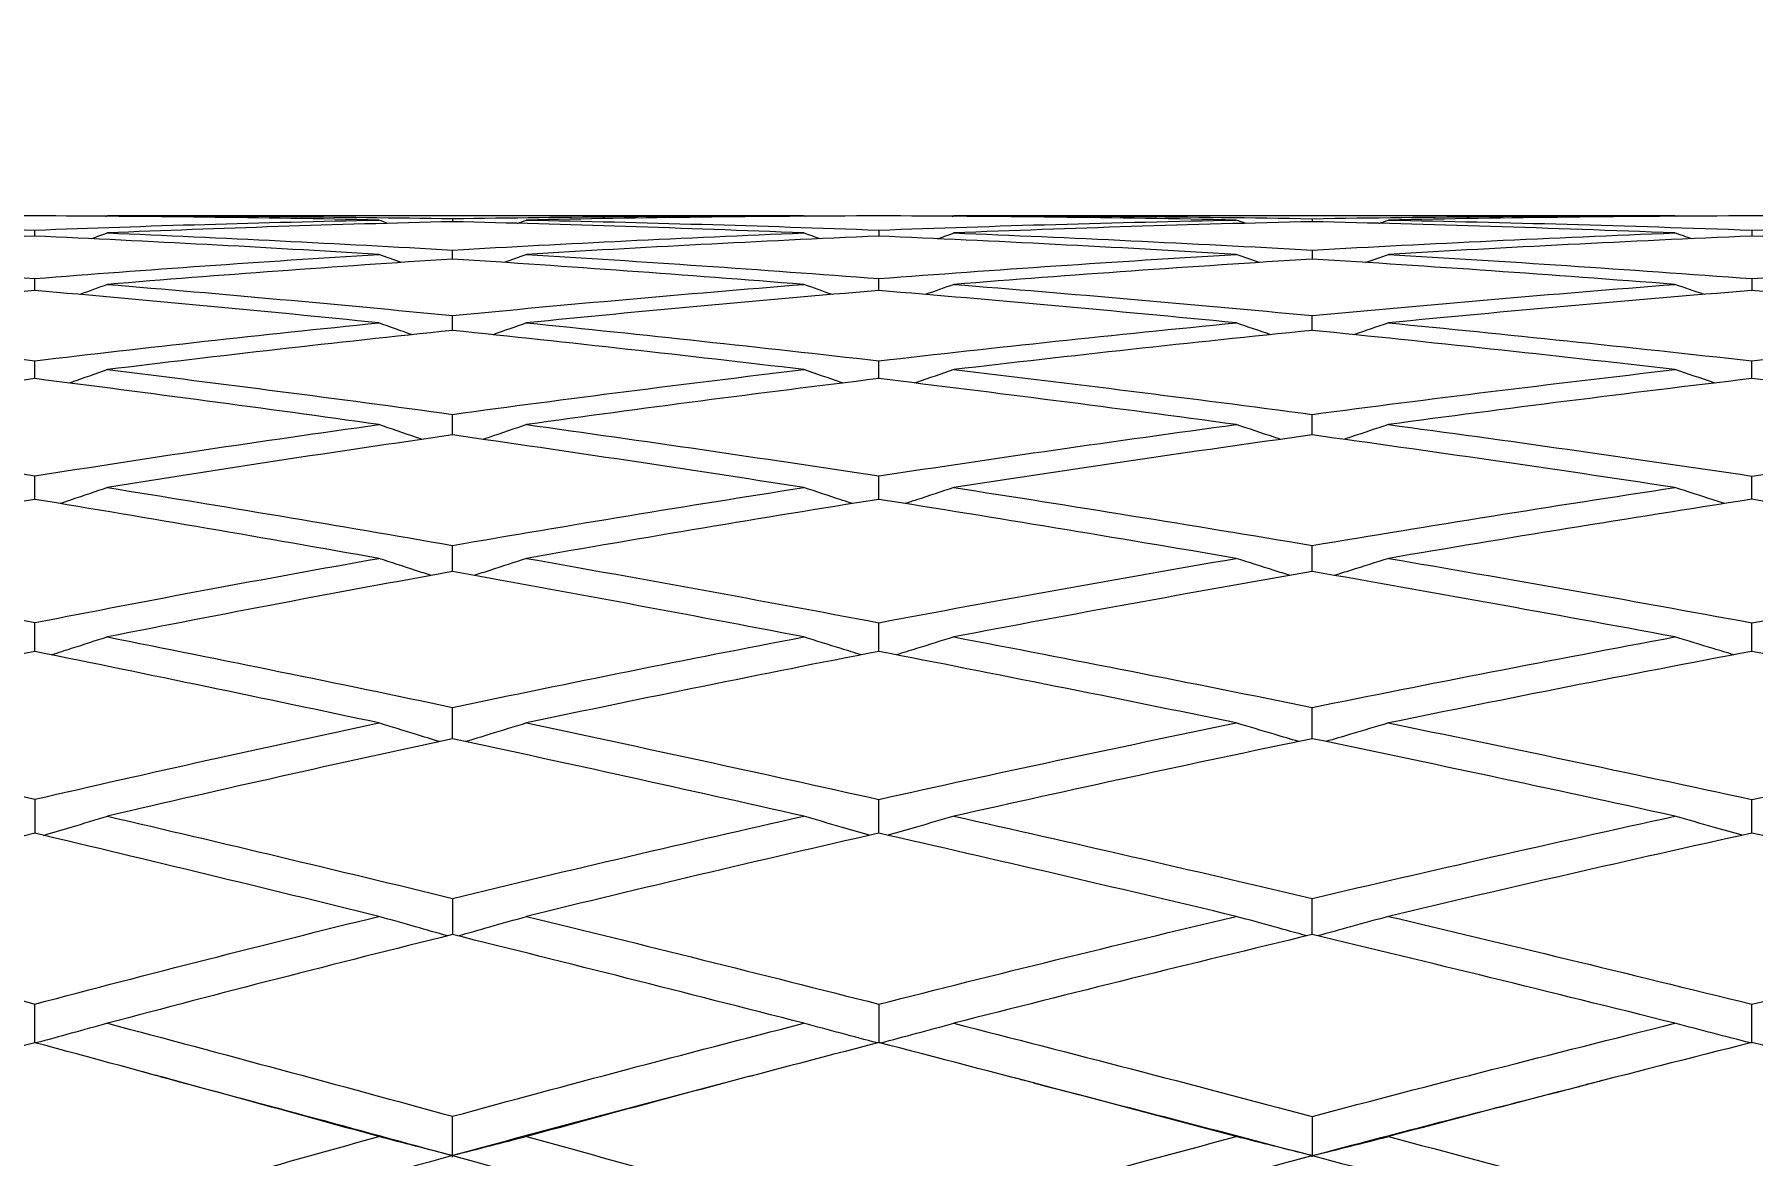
# Model space of a CAD drawing. Extents: x 6453 to 7582, y 0 to 827.
# Drawn here: x 6616.67 to 6626.24, y 229.53 to 235.77 of the extents above; entities that cross this region are included whole.
import ezdxf

# ---------------------------------------------------------------- set-up
doc = ezdxf.new("R2010")
doc.units = 0
doc.header["$LTSCALE"] = 30
doc.header["$MEASUREMENT"] = 0
doc.header["$PDMODE"] = 3
doc.header["$PDSIZE"] = -10
doc.layers.get('0').update_dxf_attribs({"linetype": 'CONTINUOUS'})
doc.layers.get('DEFPOINTS').update_dxf_attribs({"linetype": 'CONTINUOUS'})
doc.layers.add('1', color=7, linetype='CONTINUOUS')
doc.styles.add('Daelim Dimension', font='')
doc.styles.get('Daelim Dimension').set_extended_font_data('나눔고딕')
doc.dimstyles.new('DEFAULT', dxfattribs={"dimscale": 2, "dimtxt": 2, "dimasz": 2, "dimexe": 0, "dimexo": 2, "dimgap": 1, "dimtad": 1, "dimdec": 1, "dimzin": 9, "dimdsep": 46, "dimtxsty": 'Daelim Dimension', "dimcen": 0.5, "dimclrd": 252, "dimclre": 252, "dimclrt": 3, "dimadec": 1, "dimazin": 0, "dimtfac": 1, "dimtdec": 1, "dimtix": 1, "dimtmove": 0, "dimatfit": 3, "dimfxl": 1, "dimtolj": 1, "dimtzin": 1, "dimlwd": 9, "dimlwe": 9, "dimarcsym": 0})

# ---------------------------------------------------------------- blocks, each defined once
blk = doc.blocks.new('*D49')
at = {"color": 5, "lineweight": 9, "ltscale": 0.5, "transparency": 16777216}
for p, q in [((6677.3328, 220.0669), (6628.5483, 268.0055)), ((6604.9219, 241.1087), (6627.1712, 263.7506)), ((6649.4763, 191.7188), (6600.6918, 239.6574))]:
    blk.add_line(p, q, dxfattribs=at)
at = {"color": 5, "ltscale": 0.5, "transparency": 16777216}
for points in [[(6626.6957, 264.2179), (6627.6467, 263.2834), (6629.9748, 266.6037)], [(6604.4464, 241.5759), (6605.3974, 240.6414), (6602.1183, 238.2556)]]:
    blk.add_solid(points, dxfattribs=at)
at = {"layer": 'DEFPOINTS', "color": 0, "ltscale": 0.5, "transparency": 16777216}
for p in [(6629.9748, 266.6037), (6680.1858, 217.2633), (6652.3293, 188.9152)]:
    blk.add_point(p, dxfattribs=at)
at = {"color": 7, "ltscale": 0.5, "transparency": 16777216, "insert": (6610.7629, 257.6217), "char_height": 10, "attachment_point": 5, "rotation": 45.50109, "style": 'Daelim Dimension'}
blk.add_mtext('\\A1;40', dxfattribs=at)

msp = doc.modelspace()

# ---------------------------------------------------------------- linework, layer by layer
at = {"layer": '1', "color": 7, "linetype": 'Continuous', "lineweight": 18}
for p, q in [((6620.9553, 234.7633), (6617.0789, 234.7633)), ((6625.806, 234.7633), (6621.7917, 234.7633))]:
    msp.add_line(p, q, dxfattribs=at)
for points, degree in [([(6616.6745, 234.7625), (6616.3615, 234.7614), (6615.7358, 234.7564), (6615.1108, 234.7459), (6614.7985, 234.7393)], 3), ([(6614.7985, 234.7393), (6615.1121, 234.7326), (6615.7384, 234.7166), (6616.3628, 234.6953), (6616.6745, 234.6835)], 3), ([(6618.5892, 234.7393), (6618.2603, 234.746), (6617.6122, 234.7565), (6616.9838, 234.7614), (6616.6745, 234.7625)], 3), ([(6616.6745, 234.6835), (6616.9862, 234.6953), (6617.6171, 234.7166), (6618.2627, 234.7326), (6618.5892, 234.7393)], 3), ([(6616.6745, 234.6499), (6616.6745, 234.6611), (6616.6745, 234.6723), (6616.6745, 234.6835)], 3), ([(6617.0692, 234.7596), (6617.0724, 234.7608), (6617.0757, 234.7621), (6617.0789, 234.7633)], 3), ([(6617.0789, 234.7633), (6617.3999, 234.7633), (6618.041, 234.7605), (6618.6807, 234.7523), (6619.0002, 234.747)], 3), ([(6619.0002, 234.7302), (6618.6723, 234.7223), (6618.0242, 234.7039), (6617.3915, 234.6804), (6617.0789, 234.6674)], 3), ([(6618.6422, 234.7198), (6618.6245, 234.7263), (6618.6069, 234.7328), (6618.5892, 234.7393)], 3), ([(6619.0002, 234.747), (6619.3196, 234.7523), (6619.9648, 234.7605), (6620.623, 234.7633), (6620.9553, 234.7633)], 3), ([(6619.0002, 234.747), (6619.0002, 234.7414), (6619.0002, 234.7358), (6619.0002, 234.7302)], 3), ([(6620.9553, 234.6674), (6620.6199, 234.6809), (6619.9586, 234.7047), (6619.3165, 234.7226), (6619.0002, 234.7302)], 3), ([(6619.3602, 234.7202), (6619.3775, 234.7266), (6619.3949, 234.7329), (6619.4122, 234.7393)], 3), ([(6621.373, 234.7625), (6621.0395, 234.7614), (6620.3792, 234.7563), (6619.7323, 234.7458), (6619.4122, 234.7393)], 3), ([(6619.4122, 234.7393), (6619.7364, 234.7327), (6620.3873, 234.7168), (6621.0436, 234.6955), (6621.373, 234.6834)], 3), ([(6620.9665, 234.7592), (6620.9627, 234.7606), (6620.959, 234.7619), (6620.9553, 234.7633)], 3), ([(6623.3631, 234.7393), (6623.025, 234.746), (6622.3553, 234.7565), (6621.6983, 234.7614), (6621.373, 234.7625)], 3), ([(6621.373, 234.6834), (6621.6985, 234.6953), (6622.3556, 234.7166), (6623.0252, 234.7326), (6623.3631, 234.7393)], 3), ([(6621.373, 234.6834), (6621.373, 234.6723), (6621.373, 234.6611), (6621.373, 234.65)], 3), ([(6621.7816, 234.7596), (6621.785, 234.7609), (6621.7883, 234.7621), (6621.7917, 234.7633)], 3), ([(6621.7917, 234.7633), (6622.1175, 234.7633), (6622.7759, 234.7606), (6623.4475, 234.7525), (6623.7865, 234.7469)], 3), ([(6623.7865, 234.7302), (6623.4479, 234.7224), (6622.7767, 234.704), (6622.1179, 234.6804), (6621.7917, 234.6674)], 3), ([(6623.4174, 234.7199), (6623.3993, 234.7263), (6623.3812, 234.7328), (6623.3631, 234.7393)], 3), ([(6623.7865, 234.7469), (6624.117, 234.7523), (6624.7841, 234.7605), (6625.4633, 234.7633), (6625.806, 234.7633)], 3), ([(6623.7865, 234.7469), (6623.7865, 234.7414), (6623.7865, 234.7358), (6623.7865, 234.7302)], 3), ([(6625.806, 234.6674), (6625.4587, 234.6809), (6624.7749, 234.7048), (6624.1124, 234.7227), (6623.7865, 234.7302)], 3), ([(6624.1574, 234.7203), (6624.1752, 234.7266), (6624.193, 234.733), (6624.2108, 234.7393)], 3), ([(6626.2342, 234.7626), (6625.8906, 234.7614), (6625.2097, 234.7563), (6624.5416, 234.7458), (6624.2108, 234.7393)], 3), ([(6624.2108, 234.7393), (6624.5373, 234.7329), (6625.2011, 234.7173), (6625.8863, 234.6957), (6626.2342, 234.6834)], 3), ([(6625.8174, 234.7592), (6625.8136, 234.7606), (6625.8098, 234.7619), (6625.806, 234.7633)], 3), ([(6628.2772, 234.7393), (6627.9237, 234.7461), (6627.2297, 234.7566), (6626.5617, 234.7614), (6626.2342, 234.7626)], 3), ([(6626.2342, 234.6834), (6626.5696, 234.6953), (6627.2456, 234.7166), (6627.9317, 234.7326), (6628.2772, 234.7393)], 3), ([(6626.2342, 234.6834), (6626.2342, 234.6723), (6626.2342, 234.6611), (6626.2342, 234.65)], 3), ([(6616.6745, 234.6499), (6616.3548, 234.6354), (6615.7224, 234.6038), (6615.1041, 234.5673), (6614.7985, 234.5478)], 3), ([(6618.5892, 234.5478), (6618.2699, 234.5674), (6617.6314, 234.6039), (6616.9934, 234.6354), (6616.6745, 234.6499)], 3), ([(6617.0789, 234.6674), (6617.0493, 234.6564), (6617.0197, 234.6454), (6616.99, 234.6344)], 3), ([(6617.0789, 234.6674), (6617.3999, 234.6541), (6618.0411, 234.6248), (6618.6808, 234.5906), (6619.0002, 234.5722)], 3), ([(6619.0002, 234.5722), (6619.3188, 234.5905), (6619.9632, 234.6247), (6620.6222, 234.6541), (6620.9553, 234.6674)], 3), ([(6621.373, 234.65), (6621.039, 234.6354), (6620.3783, 234.6038), (6619.7318, 234.5673), (6619.4122, 234.5478)], 3), ([(6621.0475, 234.6341), (6621.0167, 234.6452), (6620.986, 234.6563), (6620.9553, 234.6674)], 3), ([(6623.3631, 234.5478), (6623.0223, 234.568), (6622.3499, 234.605), (6621.6956, 234.6359), (6621.373, 234.65)], 3), ([(6621.7002, 234.6346), (6621.7307, 234.6455), (6621.7612, 234.6564), (6621.7917, 234.6674)], 3), ([(6621.7917, 234.6674), (6622.1161, 234.6545), (6622.773, 234.6257), (6623.446, 234.591), (6623.7865, 234.5721)], 3), ([(6623.7865, 234.5721), (6624.1169, 234.5904), (6624.7838, 234.6247), (6625.4632, 234.6541), (6625.806, 234.6674)], 3), ([(6626.2342, 234.65), (6625.8901, 234.6355), (6625.2087, 234.6038), (6624.5411, 234.5673), (6624.2108, 234.5478)], 3), ([(6625.9002, 234.6343), (6625.8688, 234.6453), (6625.8373, 234.6564), (6625.806, 234.6674)], 3), ([(6628.2772, 234.5478), (6627.9236, 234.5682), (6627.2294, 234.6055), (6626.5616, 234.6362), (6626.2342, 234.65)], 3), ([(6614.7985, 234.5478), (6615.112, 234.5279), (6615.7382, 234.4855), (6616.3627, 234.4383), (6616.6745, 234.4136)], 3), ([(6616.6745, 234.4136), (6616.9857, 234.4382), (6617.616, 234.4853), (6618.2622, 234.5278), (6618.5892, 234.5478)], 3), ([(6619.0002, 234.522), (6618.6717, 234.5008), (6618.0231, 234.456), (6617.3909, 234.4066), (6617.0789, 234.3809)], 3), ([(6618.7149, 234.5021), (6618.6729, 234.5173), (6618.631, 234.5326), (6618.5892, 234.5478)], 3), ([(6619.0002, 234.522), (6619.0002, 234.5387), (6619.0002, 234.5555), (6619.0002, 234.5722)], 3), ([(6620.9553, 234.3809), (6620.6259, 234.4071), (6619.9706, 234.4569), (6619.3225, 234.5012), (6619.0002, 234.522)], 3), ([(6619.4122, 234.5478), (6619.3705, 234.5327), (6619.3287, 234.5176), (6619.2869, 234.5024)], 3), ([(6619.4122, 234.5478), (6619.7364, 234.5281), (6620.3873, 234.486), (6621.0436, 234.4385), (6621.373, 234.4134)], 3), ([(6621.373, 234.4134), (6621.6985, 234.4382), (6622.3556, 234.4854), (6623.0252, 234.5279), (6623.3631, 234.5478)], 3), ([(6623.7865, 234.5221), (6623.4479, 234.501), (6622.7767, 234.4563), (6622.1179, 234.4068), (6621.7917, 234.3809)], 3), ([(6623.4921, 234.5023), (6623.449, 234.5175), (6623.406, 234.5326), (6623.3631, 234.5478)], 3), ([(6623.7865, 234.5721), (6623.7865, 234.5554), (6623.7865, 234.5388), (6623.7865, 234.5221)], 3), ([(6625.806, 234.3809), (6625.4611, 234.4076), (6624.7797, 234.4578), (6624.1148, 234.5017), (6623.7865, 234.5221)], 3), ([(6624.0823, 234.5027), (6624.1252, 234.5177), (6624.168, 234.5327), (6624.2108, 234.5478)], 3), ([(6624.2108, 234.5478), (6624.5361, 234.5287), (6625.1988, 234.4873), (6625.8851, 234.4392), (6626.2342, 234.4133)], 3), ([(6626.2342, 234.4133), (6626.5689, 234.4381), (6627.2441, 234.4854), (6627.9309, 234.5278), (6628.2772, 234.5478)], 3), ([(6616.6745, 234.3467), (6616.6745, 234.369), (6616.6745, 234.3913), (6616.6745, 234.4136)], 3), ([(6621.373, 234.3469), (6621.373, 234.3691), (6621.373, 234.3912), (6621.373, 234.4134)], 3), ([(6626.2342, 234.4133), (6626.2342, 234.3912), (6626.2342, 234.3691), (6626.2342, 234.347)], 3), ([(6616.6745, 234.3467), (6616.3542, 234.319), (6615.7212, 234.2613), (6615.1035, 234.1991), (6614.7985, 234.167)], 3), ([(6618.5892, 234.167), (6618.2709, 234.1992), (6617.6335, 234.2614), (6616.9944, 234.3191), (6616.6745, 234.3467)], 3), ([(6617.0789, 234.3809), (6617.0273, 234.362), (6616.9756, 234.3431), (6616.9238, 234.3243)], 3), ([(6617.0789, 234.3809), (6617.3997, 234.3544), (6618.0408, 234.299), (6618.6806, 234.2389), (6619.0002, 234.2078)], 3), ([(6619.0002, 234.2078), (6619.3182, 234.2388), (6619.9621, 234.2987), (6620.6216, 234.3542), (6620.9553, 234.3809)], 3), ([(6621.373, 234.3469), (6621.0386, 234.3191), (6620.3774, 234.2613), (6619.7314, 234.1991), (6619.4122, 234.167)], 3), ([(6621.1154, 234.3242), (6621.0619, 234.343), (6621.0085, 234.3619), (6620.9553, 234.3809)], 3), ([(6623.3631, 234.167), (6623.0227, 234.2002), (6622.3507, 234.2634), (6621.696, 234.3201), (6621.373, 234.3469)], 3), ([(6621.7917, 234.3809), (6621.7385, 234.362), (6621.6852, 234.3432), (6621.6318, 234.3245)], 3), ([(6621.7917, 234.3809), (6622.1162, 234.3551), (6622.7731, 234.3006), (6623.4461, 234.2397), (6623.7865, 234.2076)], 3), ([(6623.7865, 234.2076), (6624.1141, 234.2385), (6624.7782, 234.2983), (6625.4604, 234.3541), (6625.806, 234.3809)], 3), ([(6626.2342, 234.347), (6625.8877, 234.319), (6625.204, 234.261), (6624.5387, 234.1989), (6624.2108, 234.167)], 3), ([(6625.9696, 234.3244), (6625.9149, 234.3432), (6625.8604, 234.362), (6625.806, 234.3809)], 3), ([(6628.2772, 234.167), (6627.9296, 234.2002), (6627.2415, 234.2633), (6626.5676, 234.3201), (6626.2342, 234.347)], 3), ([(6619.0002, 234.1248), (6619.0002, 234.1524), (6619.0002, 234.1801), (6619.0002, 234.2078)], 3), ([(6623.7865, 234.1249), (6623.7865, 234.1525), (6623.7865, 234.1801), (6623.7865, 234.2076)], 3), ([(6614.7985, 234.167), (6615.112, 234.134), (6615.7381, 234.0657), (6616.3627, 233.9931), (6616.6745, 233.9558)], 3), ([(6616.6745, 233.9558), (6616.985, 233.9929), (6617.6145, 234.0653), (6618.2614, 234.1338), (6618.5892, 234.167)], 3), ([(6619.0002, 234.1248), (6618.6706, 234.0903), (6618.0208, 234.0195), (6617.3898, 233.9449), (6617.0789, 233.9068)], 3), ([(6618.777, 234.1003), (6618.7142, 234.1225), (6618.6516, 234.1447), (6618.5892, 234.167)], 3), ([(6620.9553, 233.9068), (6620.6279, 233.9456), (6619.9746, 234.0208), (6619.3245, 234.0909), (6619.0002, 234.1248)], 3), ([(6619.4122, 234.167), (6619.3498, 234.1448), (6619.2872, 234.1227), (6619.2244, 234.1006)], 3), ([(6619.4122, 234.167), (6619.7363, 234.1344), (6620.3873, 234.0665), (6621.0435, 233.9934), (6621.373, 233.9555)], 3), ([(6621.373, 233.9555), (6621.6969, 233.9927), (6622.3525, 234.0653), (6623.0237, 234.1338), (6623.3631, 234.167)], 3), ([(6623.7865, 234.1249), (6623.4456, 234.0906), (6622.7723, 234.0197), (6622.1157, 233.945), (6621.7917, 233.9068)], 3), ([(6623.5559, 234.1006), (6623.4914, 234.1226), (6623.4272, 234.1448), (6623.3631, 234.167)], 3), ([(6625.806, 233.9068), (6625.4583, 233.9468), (6624.7739, 234.0231), (6624.112, 234.0921), (6623.7865, 234.1249)], 3), ([(6624.2108, 234.167), (6624.1467, 234.1449), (6624.0825, 234.1228), (6624.0181, 234.1008)], 3), ([(6624.2108, 234.167), (6624.5367, 234.1353), (6625.1998, 234.0684), (6625.8856, 233.9943), (6626.2342, 233.9554)], 3), ([(6626.2342, 233.9554), (6626.5639, 233.9922), (6627.2341, 234.0645), (6627.9259, 234.1334), (6628.2772, 234.167)], 3), ([(6616.6745, 233.8564), (6616.3542, 233.8158), (6615.7213, 233.7326), (6615.1036, 233.6454), (6614.7985, 233.6009)], 3), ([(6618.5892, 233.6009), (6618.2709, 233.6456), (6617.6334, 233.7328), (6616.9944, 233.8159), (6616.6745, 233.8564)], 3), ([(6617.0789, 233.9068), (6617.3997, 233.8674), (6618.0408, 233.7865), (6618.6806, 233.7013), (6619.0002, 233.6577)], 3), ([(6619.0002, 233.6577), (6619.3183, 233.7011), (6619.9622, 233.7861), (6620.6217, 233.8672), (6620.9553, 233.9068)], 3), ([(6621.373, 233.8566), (6621.0385, 233.8159), (6620.3772, 233.7325), (6619.7313, 233.6454), (6619.4122, 233.6009)], 3), ([(6623.3631, 233.6009), (6623.0256, 233.6466), (6622.3565, 233.7348), (6621.6989, 233.817), (6621.373, 233.8566)], 3), ([(6621.7917, 233.9068), (6622.1165, 233.8685), (6622.7738, 233.7887), (6623.4464, 233.7023), (6623.7865, 233.6575)], 3), ([(6623.7865, 233.6575), (6624.1127, 233.7005), (6624.7755, 233.7851), (6625.459, 233.8668), (6625.806, 233.9068)], 3), ([(6626.2342, 233.8568), (6625.8851, 233.8155), (6625.1988, 233.7314), (6624.5362, 233.6448), (6624.2108, 233.6009)], 3), ([(6628.2772, 233.6009), (6627.9273, 233.6472), (6627.2369, 233.736), (6626.5653, 233.8177), (6626.2342, 233.8568)], 3), ([(6614.7985, 233.6009), (6615.1119, 233.5552), (6615.738, 233.4618), (6616.3626, 233.3646), (6616.6745, 233.3151)], 3), ([(6616.6745, 233.3151), (6616.9838, 233.3641), (6617.6121, 233.461), (6618.2602, 233.5548), (6618.5892, 233.6009)], 3), ([(6619.0002, 233.5428), (6618.6699, 233.4955), (6618.0194, 233.3994), (6617.3891, 233.3004), (6617.0789, 233.2503)], 3), ([(6620.9553, 233.2503), (6620.6277, 233.3014), (6619.9744, 233.4013), (6619.3243, 233.4964), (6619.0002, 233.5428)], 3), ([(6619.4122, 233.6009), (6619.737, 233.5557), (6620.3887, 233.4627), (6621.0442, 233.3649), (6621.373, 233.3148)], 3), ([(6621.373, 233.3148), (6621.6975, 233.3642), (6622.3536, 233.4614), (6623.0242, 233.5551), (6623.3631, 233.6009)], 3), ([(6623.7865, 233.543), (6623.4473, 233.4961), (6622.7755, 233.4003), (6622.1173, 233.3009), (6621.7917, 233.2503)], 3), ([(6625.806, 233.2503), (6625.4595, 233.3029), (6624.7765, 233.4041), (6624.1132, 233.4979), (6623.7865, 233.543)], 3), ([(6624.2108, 233.6009), (6624.5378, 233.5569), (6625.2021, 233.4652), (6625.8868, 233.366), (6626.2342, 233.3145)], 3), ([(6626.2342, 233.3145), (6626.5652, 233.3636), (6627.2368, 233.4605), (6627.9272, 233.5547), (6628.2772, 233.6009)], 3), ([(6617.0789, 233.2503), (6617.3997, 233.1985), (6618.0407, 233.093), (6618.6805, 232.9836), (6619.0002, 232.9281)], 3), ([(6619.0002, 232.9281), (6619.3263, 232.9847), (6619.9783, 233.095), (6620.6297, 233.1995), (6620.9553, 233.2503)], 3), ([(6621.7917, 233.2503), (6622.1179, 233.1997), (6622.7767, 233.0953), (6623.4478, 232.9847), (6623.7865, 232.9278)], 3), ([(6623.7865, 232.9278), (6624.1146, 232.9829), (6624.7793, 233.0918), (6625.4609, 233.198), (6625.806, 233.2503)], 3), ([(6616.6745, 233.1842), (6616.3548, 233.1313), (6615.7224, 233.0236), (6615.1041, 232.9123), (6614.7985, 232.8559)], 3), ([(6618.5892, 232.8559), (6618.2708, 232.9124), (6617.6333, 233.0237), (6616.9944, 233.1314), (6616.6745, 233.1842)], 3), ([(6621.373, 233.1846), (6621.0478, 233.1329), (6620.3958, 233.0265), (6619.7406, 232.9138), (6619.4122, 232.8559)], 3), ([(6623.3631, 232.8559), (6623.0254, 232.9138), (6622.3561, 233.0264), (6621.6987, 233.1328), (6621.373, 233.1846)], 3), ([(6626.2342, 233.1848), (6625.8871, 233.1312), (6625.2027, 233.0226), (6624.5381, 232.9118), (6624.2108, 232.8559)], 3), ([(6628.2772, 232.8559), (6627.9241, 232.9151), (6627.2305, 233.0289), (6626.5621, 233.1342), (6626.2342, 233.1848)], 3), ([(6614.7985, 232.8559), (6615.1119, 232.798), (6615.738, 232.6805), (6616.3626, 232.5597), (6616.6745, 232.4985)], 3), ([(6616.6745, 232.4985), (6616.9955, 232.5614), (6617.6356, 232.6838), (6618.272, 232.7996), (6618.5892, 232.8559)], 3), ([(6619.0002, 232.7824), (6618.6814, 232.725), (6618.0425, 232.607), (6617.4006, 232.4826), (6617.0789, 232.4187)], 3), ([(6620.9553, 232.4187), (6620.6276, 232.4816), (6619.9741, 232.6051), (6619.3242, 232.724), (6619.0002, 232.7824)], 3), ([(6619.4122, 232.8559), (6619.7369, 232.7986), (6620.3884, 232.6817), (6621.0441, 232.5601), (6621.373, 232.4981)], 3), ([(6621.373, 232.4981), (6621.6988, 232.5594), (6622.3563, 232.6805), (6623.0255, 232.798), (6623.3631, 232.8559)], 3), ([(6623.7865, 232.7827), (6623.4481, 232.7238), (6622.7772, 232.6041), (6622.1182, 232.481), (6621.7917, 232.4187)], 3), ([(6625.806, 232.4187), (6625.4592, 232.4834), (6624.7759, 232.6085), (6624.1129, 232.7259), (6623.7865, 232.7827)], 3), ([(6624.2108, 232.8559), (6624.5378, 232.8001), (6625.2021, 232.6847), (6625.8868, 232.5615), (6626.2342, 232.4978)], 3), ([(6626.2342, 232.4978), (6626.5642, 232.5582), (6627.2347, 232.6785), (6627.9262, 232.7971), (6628.2772, 232.8559)], 3), ([(6617.0789, 232.4187), (6617.3997, 232.3551), (6618.0406, 232.226), (6618.6805, 232.0937), (6619.0002, 232.0268)], 3), ([(6619.0002, 232.0268), (6619.3261, 232.095), (6619.9778, 232.2284), (6620.6295, 232.3562), (6620.9553, 232.4187)], 3), ([(6621.7917, 232.4187), (6622.1177, 232.3565), (6622.7762, 232.2289), (6623.4476, 232.095), (6623.7865, 232.0264)], 3), ([(6623.7865, 232.0264), (6624.1145, 232.0927), (6624.7791, 232.2246), (6625.4608, 232.3544), (6625.806, 232.4187)], 3), ([(6616.6745, 232.3376), (6616.3618, 232.2743), (6615.7363, 232.1448), (6615.1111, 232.0093), (6614.7985, 231.94)], 3), ([(6618.5892, 231.94), (6618.2708, 232.0078), (6617.6333, 232.142), (6616.9944, 232.273), (6616.6745, 232.3376)], 3), ([(6621.373, 232.3381), (6621.0475, 232.2748), (6620.3952, 232.1452), (6619.7403, 232.0095), (6619.4122, 231.94)], 3), ([(6623.3631, 231.94), (6623.0252, 232.0095), (6622.3556, 232.1453), (6621.6985, 232.2748), (6621.373, 232.3381)], 3), ([(6626.2342, 232.3384), (6625.8886, 232.273), (6625.2058, 232.1412), (6624.5397, 232.0074), (6624.2108, 231.94)], 3), ([(6628.2772, 231.94), (6627.9239, 232.011), (6627.23, 232.1483), (6626.5619, 232.2765), (6626.2342, 232.3384)], 3), ([(6614.7985, 231.94), (6615.1119, 231.8706), (6615.7381, 231.7302), (6616.3626, 231.5872), (6616.6745, 231.515)], 3), ([(6616.6745, 231.515), (6616.9953, 231.5892), (6617.6353, 231.734), (6618.2718, 231.8724), (6618.5892, 231.94)], 3), ([(6619.4122, 231.94), (6619.7368, 231.8713), (6620.3881, 231.7317), (6621.044, 231.5877), (6621.373, 231.5146)], 3), ([(6621.373, 231.5146), (6621.7011, 231.5874), (6622.3609, 231.7312), (6623.0279, 231.8711), (6623.3631, 231.94)], 3), ([(6624.2108, 231.94), (6624.5375, 231.8731), (6625.2015, 231.7353), (6625.8865, 231.5893), (6626.2342, 231.5142)], 3), ([(6626.2342, 231.5142), (6626.5691, 231.5865), (6627.2444, 231.7299), (6627.9311, 231.8705), (6628.2772, 231.94)], 3), ([(6619.0002, 231.852), (6618.6815, 231.7834), (6618.0425, 231.643), (6617.4006, 231.4962), (6617.0789, 231.4211)], 3), ([(6620.9553, 231.4211), (6620.6275, 231.495), (6619.9739, 231.6407), (6619.3241, 231.7823), (6619.0002, 231.852)], 3), ([(6623.7865, 231.8524), (6623.4463, 231.7816), (6622.7735, 231.6388), (6622.1164, 231.4939), (6621.7917, 231.4211)], 3), ([(6625.806, 231.4211), (6625.4589, 231.4971), (6624.7753, 231.645), (6624.1126, 231.7846), (6623.7865, 231.8524)], 3), ([(6617.0789, 231.4211), (6617.3997, 231.3462), (6618.0406, 231.1951), (6618.6805, 231.0413), (6619.0002, 230.9637)], 3), ([(6619.0002, 230.9637), (6619.327, 231.043), (6619.9797, 231.1984), (6620.6304, 231.3478), (6620.9553, 231.4211)], 3), ([(6621.7917, 231.4211), (6622.1174, 231.348), (6622.7757, 231.1986), (6623.4474, 231.0428), (6623.7865, 230.9633)], 3), ([(6623.7865, 230.9633), (6624.1169, 231.0407), (6624.7839, 231.1945), (6625.4632, 231.346), (6625.806, 231.4211)], 3), ([(6616.6745, 231.3259), (6616.3617, 231.2517), (6615.7362, 231.1004), (6615.111, 230.9434), (6614.7985, 230.8633)], 3), ([(6618.5892, 230.8633), (6618.2709, 230.9417), (6617.6334, 231.0972), (6616.9944, 231.2501), (6616.6745, 231.3259)], 3), ([(6621.373, 231.3264), (6621.037, 231.2499), (6620.3742, 231.096), (6619.7298, 230.941), (6619.4122, 230.8633)], 3), ([(6623.3631, 230.8633), (6623.0249, 230.9437), (6622.3551, 231.1012), (6621.6982, 231.2524), (6621.373, 231.3264)], 3), ([(6626.2342, 231.3268), (6625.8907, 231.2507), (6625.21, 231.0973), (6624.5418, 230.9417), (6624.2108, 230.8633)], 3), ([(6628.2772, 230.8633), (6627.9237, 230.9454), (6627.2296, 231.1046), (6626.5617, 231.2543), (6626.2342, 231.3268)], 3), ([(6614.7985, 230.8633), (6615.112, 230.7831), (6615.7382, 230.6214), (6616.3627, 230.4577), (6616.6745, 230.3754)], 3), ([(6616.6745, 230.3754), (6616.994, 230.4597), (6617.6326, 230.6252), (6618.2705, 230.7849), (6618.5892, 230.8633)], 3), ([(6619.4122, 230.8633), (6619.7367, 230.784), (6620.3879, 230.6232), (6621.0439, 230.4583), (6621.373, 230.3749)], 3), ([(6621.373, 230.3749), (6621.6982, 230.4573), (6622.3551, 230.6211), (6623.0249, 230.783), (6623.3631, 230.8633)], 3), ([(6624.2108, 230.8633), (6624.5372, 230.7861), (6625.2009, 230.6274), (6625.8862, 230.4603), (6626.2342, 230.3745)], 3), ([(6626.2342, 230.3745), (6626.5695, 230.4571), (6627.2454, 230.6213), (6627.9316, 230.7831), (6628.2772, 230.8633)], 3), ([(6619.0002, 230.7618), (6618.6713, 230.6802), (6618.0223, 230.5162), (6617.3905, 230.3511), (6617.0789, 230.2683)], 3), ([(6620.9553, 230.2683), (6620.6275, 230.3525), (6619.9738, 230.5189), (6619.3241, 230.6815), (6619.0002, 230.7618)], 3), ([(6623.7865, 230.7623), (6623.4476, 230.6809), (6622.7761, 230.5172), (6622.1176, 230.3516), (6621.7917, 230.2683)], 3), ([(6625.806, 230.2683), (6625.4586, 230.355), (6624.7746, 230.5239), (6624.1123, 230.6842), (6623.7865, 230.7623)], 3), ([(6616.6745, 230.1568), (6616.6745, 230.1933), (6616.6745, 230.2661), (6616.6745, 230.339), (6616.6745, 230.3754)], 3), ([(6621.373, 230.3749), (6621.373, 230.3385), (6621.373, 230.2659), (6621.373, 230.1932), (6621.373, 230.1568)], 3), ([(6626.2342, 230.1568), (6626.2342, 230.1931), (6626.2342, 230.2657), (6626.2342, 230.3382), (6626.2342, 230.3745)], 3), ([(6617.0789, 230.2683), (6617.3997, 230.1831), (6618.0408, 230.0115), (6618.6806, 229.8379), (6619.0002, 229.7506)], 3), ([(6619.0002, 229.7506), (6619.3192, 229.8377), (6619.9642, 230.0112), (6620.6226, 230.1829), (6620.9553, 230.2683)], 3), ([(6621.7917, 230.2683), (6622.1172, 230.1852), (6622.7751, 230.0157), (6623.4471, 229.8397), (6623.7865, 229.7501)], 3), ([(6623.7865, 229.7501), (6624.117, 229.8373), (6624.7841, 230.0109), (6625.4633, 230.1828), (6625.806, 230.2683)], 3), ([(6616.6745, 230.1601), (6616.3518, 230.0731), (6615.7163, 229.899), (6615.1011, 229.7247), (6614.7985, 229.6377)], 3), ([(6618.5892, 229.6377), (6618.271, 229.7257), (6617.6336, 229.9008), (6616.9945, 230.074), (6616.6745, 230.1601)], 3), ([(6621.373, 230.1607), (6621.0394, 230.0743), (6620.3789, 229.9008), (6619.7322, 229.7256), (6619.4122, 229.6377)], 3), ([(6623.3631, 229.6377), (6623.0246, 229.728), (6622.3545, 229.9055), (6621.6979, 230.0767), (6621.373, 230.1607)], 3), ([(6626.2342, 230.1611), (6625.8905, 230.0746), (6625.2094, 229.9008), (6624.5415, 229.7256), (6624.2108, 229.6377)], 3), ([(6628.2772, 229.6377), (6627.9235, 229.7299), (6627.2293, 229.9094), (6626.5615, 230.0788), (6626.2342, 230.1611)], 3), ([(6617.3717, 229.9716), (6617.2701, 229.9991)], 1), ([(6617.371, 229.9718), (6617.91, 229.8278), (6618.4532, 229.6811), (6619.0002, 229.5316)], 3), ([(6620.5665, 229.9495), (6620.0412, 229.8127), (6619.5189, 229.6734), (6619.0002, 229.5316)], 3), ([(6620.6761, 229.9784), (6620.5657, 229.9492)], 1), ([(6622.2356, 229.9362), (6622.1123, 229.9683)], 1), ([(6622.2346, 229.9365), (6622.7494, 229.8039), (6623.2668, 229.6689), (6623.7865, 229.5316)], 3), ([(6625.4012, 229.9491), (6625.2732, 229.9164)], 1), ([(6619.0002, 229.5316), (6619.0002, 229.5681), (6619.0002, 229.6411), (6619.0002, 229.7141), (6619.0002, 229.7506)], 3), ([(6623.7865, 229.7501), (6623.7865, 229.7137), (6623.7865, 229.6408), (6623.7865, 229.568), (6623.7865, 229.5316)], 3), ([(6614.7985, 229.6377), (6615.1121, 229.5474), (6615.7383, 229.3663), (6616.3628, 229.1837), (6616.6745, 229.0921)], 3), ([(6616.6745, 229.0921), (6616.9861, 229.1835), (6617.6167, 229.366), (6618.2625, 229.5473), (6618.5892, 229.6377)], 3), ([(6619.0002, 229.5316), (6618.9312, 229.5491), (6618.7938, 229.5844), (6618.6573, 229.6199), (6618.5892, 229.6377)], 3), ([(6619.4122, 229.6377), (6619.3439, 229.6199), (6619.207, 229.5845), (6619.0692, 229.5492), (6619.0002, 229.5316)], 3), ([(6619.4122, 229.6377), (6619.7366, 229.5485), (6620.3878, 229.3683), (6621.0438, 229.1844), (6621.373, 229.0915)], 3), ([(6621.373, 229.0915), (6621.6985, 229.1833), (6622.3557, 229.3661), (6623.0252, 229.5474), (6623.3631, 229.6377)], 3), ([(6623.7865, 229.5316), (6623.7155, 229.5492), (6623.5739, 229.5844), (6623.4332, 229.6199), (6623.3631, 229.6377)], 3), ([(6623.7865, 229.5316), (6623.8577, 229.5492), (6623.9995, 229.5845), (6624.1405, 229.6199), (6624.2108, 229.6377)], 3), ([(6624.2108, 229.6377), (6624.5369, 229.5509), (6625.2003, 229.3732), (6625.8859, 229.1866), (6626.2342, 229.0911)], 3), ([(6626.2342, 229.0911), (6626.5655, 229.1819), (6627.2373, 229.364), (6627.9275, 229.5464), (6628.2772, 229.6377)], 3), ([(6619.0002, 229.5316), (6619.7836, 229.3174), (6620.5749, 229.0977), (6621.373, 228.8727)], 3), ([(6619.0002, 229.5237), (6619.0002, 229.525), (6619.0002, 229.5277), (6619.0002, 229.5303), (6619.0002, 229.5316)], 3), ([(6621.373, 228.8727), (6622.1711, 229.0977), (6622.976, 229.3175), (6623.7865, 229.5316)], 3), ([(6623.7865, 229.5242), (6623.7865, 229.5255), (6623.7865, 229.528), (6623.7865, 229.5304), (6623.7865, 229.5316)], 3)]:
    msp.add_open_spline(points, degree=degree, dxfattribs=at)
for points, knots in [([(6616.6745, 233.8564), (6616.6745, 233.8576), (6616.6745, 233.8907), (6616.6745, 233.9239), (6616.6745, 233.9558)], [0, 0, 0, 0, 0.036403, 1, 1, 1, 1]), ([(6621.373, 233.8566), (6621.373, 233.8577), (6621.373, 233.8907), (6621.373, 233.9236), (6621.373, 233.9555)], [0, 0, 0, 0, 0.032504, 1, 1, 1, 1]), ([(6626.2342, 233.8568), (6626.2342, 233.8578), (6626.2342, 233.8907), (6626.2342, 233.9235), (6626.2342, 233.9554)], [0, 0, 0, 0, 0.029887, 1, 1, 1, 1]), ([(6617.0789, 233.9068), (6617.0119, 233.8829), (6616.9411, 233.8578), (6616.87, 233.8327), (6616.8664, 233.8315)], [0, 0, 0, 0, 0.949104, 1, 1, 1, 1]), ([(6621.1741, 233.8316), (6621.1705, 233.8328), (6621.0973, 233.8578), (6621.0244, 233.8829), (6620.9553, 233.9068)], [0, 0, 0, 0, 0.048354, 1, 1, 1, 1]), ([(6621.7917, 233.9068), (6621.7223, 233.8829), (6621.6493, 233.8579), (6621.576, 233.8329), (6621.5726, 233.8317)], [0, 0, 0, 0, 0.952779, 1, 1, 1, 1]), ([(6626.0297, 233.8318), (6626.0262, 233.833), (6625.9514, 233.8579), (6625.8769, 233.8829), (6625.806, 233.9068)], [0, 0, 0, 0, 0.045773, 1, 1, 1, 1]), ([(6619.0002, 233.5428), (6619.0002, 233.5483), (6619.0002, 233.5866), (6619.0002, 233.625), (6619.0002, 233.6577)], [0, 0, 0, 0, 0.14411, 1, 1, 1, 1]), ([(6623.7865, 233.543), (6623.7865, 233.5484), (6623.7865, 233.5866), (6623.7865, 233.6247), (6623.7865, 233.6575)], [0, 0, 0, 0, 0.141399, 1, 1, 1, 1]), ([(6618.8316, 233.5179), (6618.8191, 233.5222), (6618.738, 233.5498), (6618.6573, 233.5775), (6618.5892, 233.6009)], [0, 0, 0, 0, 0.154736, 1, 1, 1, 1]), ([(6619.4122, 233.6009), (6619.3439, 233.5775), (6619.263, 233.5499), (6619.1818, 233.5223), (6619.1694, 233.5181)], [0, 0, 0, 0, 0.84645, 1, 1, 1, 1]), ([(6623.6121, 233.5182), (6623.5994, 233.5223), (6623.5162, 233.5499), (6623.4332, 233.5775), (6623.3631, 233.6009)], [0, 0, 0, 0, 0.152116, 1, 1, 1, 1]), ([(6624.2108, 233.6009), (6624.1405, 233.5775), (6624.0574, 233.5499), (6623.9741, 233.5225), (6623.9615, 233.5183)], [0, 0, 0, 0, 0.849009, 1, 1, 1, 1]), ([(6616.6745, 233.1842), (6616.6745, 233.1942), (6616.6745, 233.2379), (6616.6745, 233.2815), (6616.6745, 233.3151)], [0, 0, 0, 0, 0.229139, 1, 1, 1, 1]), ([(6617.0789, 233.2503), (6617.0119, 233.2274), (6616.924, 233.1975), (6616.8358, 233.1676), (6616.815, 233.1606)], [0, 0, 0, 0, 0.76458, 1, 1, 1, 1]), ([(6621.2272, 233.1607), (6621.2059, 233.1677), (6621.115, 233.1975), (6621.0244, 233.2274), (6620.9553, 233.2503)], [0, 0, 0, 0, 0.233605, 1, 1, 1, 1]), ([(6621.373, 233.1846), (6621.373, 233.1944), (6621.373, 233.2378), (6621.373, 233.2812), (6621.373, 233.3148)], [0, 0, 0, 0, 0.226287, 1, 1, 1, 1]), ([(6621.7917, 233.2503), (6621.7223, 233.2274), (6621.6316, 233.1975), (6621.5406, 233.1678), (6621.5194, 233.1609)], [0, 0, 0, 0, 0.767275, 1, 1, 1, 1]), ([(6626.084, 233.161), (6626.0625, 233.1678), (6625.9695, 233.1975), (6625.8769, 233.2274), (6625.806, 233.2503)], [0, 0, 0, 0, 0.231711, 1, 1, 1, 1]), ([(6626.2342, 233.1848), (6626.2342, 233.1945), (6626.2342, 233.2378), (6626.2342, 233.281), (6626.2342, 233.3145)], [0, 0, 0, 0, 0.224395, 1, 1, 1, 1]), ([(6619.0002, 232.7824), (6619.0002, 232.7967), (6619.0002, 232.8452), (6619.0002, 232.8938), (6619.0002, 232.9281)], [0, 0, 0, 0, 0.293476, 1, 1, 1, 1]), ([(6623.7865, 232.7827), (6623.7865, 232.7968), (6623.7865, 232.8452), (6623.7865, 232.8935), (6623.7865, 232.9278)], [0, 0, 0, 0, 0.291439, 1, 1, 1, 1]), ([(6618.8816, 232.7605), (6618.8523, 232.7699), (6618.7546, 232.8016), (6618.6573, 232.8335), (6618.5892, 232.8559)], [0, 0, 0, 0, 0.298491, 1, 1, 1, 1]), ([(6619.4122, 232.8559), (6619.3439, 232.8335), (6619.2464, 232.8017), (6619.1485, 232.77), (6619.1193, 232.7606)], [0, 0, 0, 0, 0.702201, 1, 1, 1, 1]), ([(6623.6635, 232.7607), (6623.6336, 232.7701), (6623.5332, 232.8017), (6623.4332, 232.8335), (6623.3631, 232.8559)], [0, 0, 0, 0, 0.296487, 1, 1, 1, 1]), ([(6624.2108, 232.8559), (6624.1405, 232.8335), (6624.0404, 232.8018), (6623.9398, 232.7702), (6623.91, 232.7609)], [0, 0, 0, 0, 0.704132, 1, 1, 1, 1]), ([(6616.6745, 232.3377), (6616.6745, 232.3563), (6616.6745, 232.41), (6616.6745, 232.4636), (6616.6745, 232.4985)], [0, 0, 0, 0, 0.348297, 1, 1, 1, 1]), ([(6621.373, 232.3381), (6621.373, 232.3565), (6621.373, 232.4099), (6621.373, 232.4632), (6621.373, 232.4981)], [0, 0, 0, 0, 0.346098, 1, 1, 1, 1]), ([(6626.2342, 232.3384), (6626.2342, 232.3567), (6626.2342, 232.4099), (6626.2342, 232.463), (6626.2342, 232.4978)], [0, 0, 0, 0, 0.344653, 1, 1, 1, 1]), ([(6617.0789, 232.4187), (6617.0119, 232.397), (6616.9083, 232.3636), (6616.8043, 232.3302), (6616.7677, 232.3185)], [0, 0, 0, 0, 0.648891, 1, 1, 1, 1]), ([(6621.2759, 232.3187), (6621.2383, 232.3303), (6621.1311, 232.3636), (6621.0244, 232.3969), (6620.9553, 232.4187)], [0, 0, 0, 0, 0.349527, 1, 1, 1, 1]), ([(6621.7917, 232.4187), (6621.7223, 232.397), (6621.6154, 232.3636), (6621.5081, 232.3304), (6621.4705, 232.3188)], [0, 0, 0, 0, 0.650976, 1, 1, 1, 1]), ([(6626.1339, 232.319), (6626.0957, 232.3305), (6625.986, 232.3636), (6625.8769, 232.397), (6625.806, 232.4187)], [0, 0, 0, 0, 0.348057, 1, 1, 1, 1]), ([(6619.0002, 231.852), (6619.0002, 231.8749), (6619.0002, 231.9331), (6619.0002, 231.9914), (6619.0002, 232.0268)], [0, 0, 0, 0, 0.391785, 1, 1, 1, 1]), ([(6623.7865, 231.8524), (6623.7865, 231.8751), (6623.7865, 231.9331), (6623.7865, 231.991), (6623.7865, 232.0264)], [0, 0, 0, 0, 0.390187, 1, 1, 1, 1]), ([(6618.9279, 231.8361), (6618.8832, 231.8497), (6618.7699, 231.8842), (6618.6573, 231.9189), (6618.5892, 231.94)], [0, 0, 0, 0, 0.39402, 1, 1, 1, 1]), ([(6619.4122, 231.94), (6619.3439, 231.919), (6619.231, 231.8843), (6619.1175, 231.8498), (6619.0728, 231.8362)], [0, 0, 0, 0, 0.606359, 1, 1, 1, 1]), ([(6623.7112, 231.8364), (6623.6654, 231.8499), (6623.549, 231.8843), (6623.4332, 231.9189), (6623.3631, 231.94)], [0, 0, 0, 0, 0.392444, 1, 1, 1, 1]), ([(6624.2108, 231.94), (6624.1405, 231.919), (6624.0245, 231.8844), (6623.908, 231.8499), (6623.8622, 231.8365)], [0, 0, 0, 0, 0.60788, 1, 1, 1, 1]), ([(6616.6745, 231.515), (6616.6745, 231.4792), (6616.6745, 231.4161), (6616.6745, 231.3531), (6616.6745, 231.3259)], [0, 0, 0, 0, 0.569233, 1, 1, 1, 1]), ([(6616.7233, 231.3142), (6616.7747, 231.3296), (6616.8936, 231.3651), (6617.0119, 231.4008), (6617.0789, 231.4211)], [0, 0, 0, 0, 0.431858, 1, 1, 1, 1]), ([(6621.3216, 231.3145), (6621.2688, 231.3297), (6621.1462, 231.3651), (6621.0244, 231.4007), (6620.9553, 231.4211)], [0, 0, 0, 0, 0.430381, 1, 1, 1, 1]), ([(6621.373, 231.3264), (6621.373, 231.3533), (6621.373, 231.416), (6621.373, 231.4788), (6621.373, 231.5146)], [0, 0, 0, 0, 0.429019, 1, 1, 1, 1]), ([(6621.7917, 231.4211), (6621.7223, 231.4008), (6621.6002, 231.3652), (6621.4775, 231.3297), (6621.4246, 231.3145)], [0, 0, 0, 0, 0.569852, 1, 1, 1, 1]), ([(6626.1808, 231.3147), (6626.1269, 231.3298), (6626.0015, 231.3652), (6625.8769, 231.4007), (6625.806, 231.4211)], [0, 0, 0, 0, 0.429224, 1, 1, 1, 1]), ([(6626.2342, 231.3268), (6626.2342, 231.3535), (6626.2342, 231.416), (6626.2342, 231.4785), (6626.2342, 231.5142)], [0, 0, 0, 0, 0.427867, 1, 1, 1, 1]), ([(6619.0002, 230.9637), (6619.0002, 230.9276), (6619.0002, 230.8603), (6619.0002, 230.793), (6619.0002, 230.7618)], [0, 0, 0, 0, 0.537282, 1, 1, 1, 1]), ([(6623.7865, 230.7623), (6623.7865, 230.7932), (6623.7865, 230.8602), (6623.7865, 230.9272), (6623.7865, 230.9633)], [0, 0, 0, 0, 0.461433, 1, 1, 1, 1]), ([(6618.9719, 230.7547), (6618.9125, 230.7714), (6618.7845, 230.8075), (6618.6573, 230.8438), (6618.5892, 230.8633)], [0, 0, 0, 0, 0.463385, 1, 1, 1, 1]), ([(6619.0285, 230.7547), (6619.0881, 230.7714), (6619.2163, 230.8075), (6619.3439, 230.8438), (6619.4122, 230.8633)], [0, 0, 0, 0, 0.463268, 1, 1, 1, 1]), ([(6623.7565, 230.7549), (6623.6956, 230.7715), (6623.564, 230.8076), (6623.4332, 230.8438), (6623.3631, 230.8633)], [0, 0, 0, 0, 0.462121, 1, 1, 1, 1]), ([(6624.2108, 230.8633), (6624.1405, 230.8438), (6624.0094, 230.8076), (6623.8777, 230.7716), (6623.8167, 230.755)], [0, 0, 0, 0, 0.537997, 1, 1, 1, 1]), ([(6617.0789, 230.2683), (6617.0119, 230.2497), (6616.8795, 230.213), (6616.7463, 230.1764), (6616.6805, 230.1585)], [0, 0, 0, 0, 0.507517, 1, 1, 1, 1]), ([(6621.3657, 230.1587), (6621.2981, 230.1766), (6621.1608, 230.213), (6621.0244, 230.2496), (6620.9553, 230.2683)], [0, 0, 0, 0, 0.491142, 1, 1, 1, 1]), ([(6621.3804, 230.1588), (6621.4481, 230.1766), (6621.5856, 230.2131), (6621.7223, 230.2497), (6621.7917, 230.2683)], [0, 0, 0, 0, 0.491111, 1, 1, 1, 1]), ([(6626.2259, 230.159), (6626.1569, 230.1767), (6626.0164, 230.2131), (6625.8769, 230.2496), (6625.806, 230.2683)], [0, 0, 0, 0, 0.490227, 1, 1, 1, 1]), ([(6623.7865, 229.5316), (6624.0766, 229.6082), (6624.5719, 229.7375), (6625.069, 229.8646), (6625.2746, 229.9167)], [0, 0, 0, 0, 0.58728, 1, 1, 1, 1]), ([(6619.0002, 229.5316), (6618.3031, 229.3411), (6617.5267, 229.122), (6616.7591, 228.8975), (6616.6745, 228.8727)], [0, 0, 0, 0, 0.889707, 1, 1, 1, 1]), ([(6623.7865, 229.5316), (6624.0766, 229.4549), (6624.8892, 229.2388), (6625.7071, 229.0172), (6626.2342, 228.8727)], [0, 0, 0, 0, 0.357901, 1, 1, 1, 1])]:
    msp.add_open_spline(points, degree=3, knots=knots, dxfattribs=at)

# ---------------------------------------------------------------- dimensions: what is measured, and where the dimension line sits
at = {"color": 5, "ltscale": 0.5}
dim = msp.add_aligned_dim(p1=(6652.3293, 188.9152), p2=(6680.1858, 217.2633), distance=70.3962, dimstyle='DEFAULT', override={"dimtxt": 5, "dimexe": 1, "dimdec": 0, "dimclrd": 5, "dimclre": 5, "dimclrt": 7}, dxfattribs=at)
dim.commit()
dim.dimension.update_dxf_attribs({"geometry": '*D49', "text_midpoint": (6610.7629, 257.6217)})

doc.saveas('drawing.dxf')
